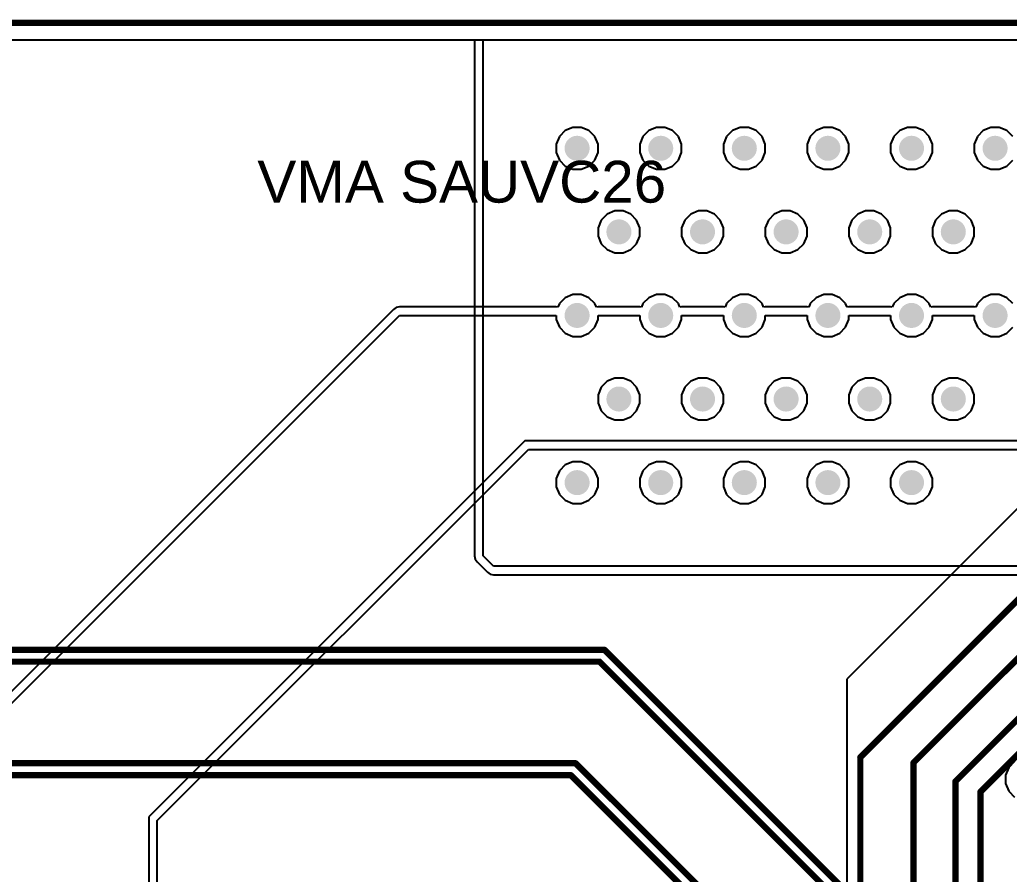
# Model space of a CAD drawing. Header units: inches. Extents: x 0 to 110, y 0 to 95.
# Drawn here: x 39.42 to 63.09, y 74.63 to 95.08 of the extents above; entities that cross this region are included whole.
import ezdxf

# ---------------------------------------------------------------- set-up
doc = ezdxf.new("R2010")
doc.units = ezdxf.units.IN
for name, color, linetype in [('Board Shape', 56, 'Continuous'), ('Bottom Layer', 5, 'Continuous'), ('Int1', 16, 'Continuous'), ('Int2', 76, 'Continuous'), ('Top Layer', 1, 'Continuous'), ('Top Overlay', 2, 'Continuous'), ('Via Holes', 16, 'Continuous')]:
    doc.layers.add(name, color=color, linetype=linetype)
doc.styles.add('Arial', font='', dxfattribs={"height": 0.2})
doc.styles.get('Arial').set_extended_font_data('Arial')

# ---------------------------------------------------------------- blocks, each defined once
blk = doc.blocks.new('DF40C_40DS_713')
at = {"layer": 'Top Overlay', "style": 'Arial'}
blk.add_text('VMA SAUVC26', height=1, rotation=270, dxfattribs=at).set_placement((13.7, 27.3))

msp = doc.modelspace()

# ---------------------------------------------------------------- hatches: boundary and pattern name
at = {"layer": 'Bottom Layer'}
h = msp.add_hatch(color=5, dxfattribs=at)
edge = h.paths.add_edge_path()
edge.add_arc((52.75, 92), 0.3, 0, 360)
h = msp.add_hatch(color=5, dxfattribs=at)
edge = h.paths.add_edge_path()
edge.add_arc((54.75, 92), 0.3, 0, 360)
h = msp.add_hatch(color=5, dxfattribs=at)
edge = h.paths.add_edge_path()
edge.add_arc((56.75, 92), 0.3, 0, 360)
h = msp.add_hatch(color=5, dxfattribs=at)
edge = h.paths.add_edge_path()
edge.add_arc((58.75, 92), 0.3, 0, 360)
h = msp.add_hatch(color=5, dxfattribs=at)
edge = h.paths.add_edge_path()
edge.add_arc((60.75, 92), 0.3, 0, 360)
h = msp.add_hatch(color=5, dxfattribs=at)
edge = h.paths.add_edge_path()
edge.add_arc((62.75, 92), 0.3, 0, 360)
h = msp.add_hatch(color=5, dxfattribs=at)
edge = h.paths.add_edge_path()
edge.add_arc((53.75, 90), 0.3, 0, 360)
h = msp.add_hatch(color=5, dxfattribs=at)
edge = h.paths.add_edge_path()
edge.add_arc((55.75, 90), 0.3, 0, 360)
h = msp.add_hatch(color=5, dxfattribs=at)
edge = h.paths.add_edge_path()
edge.add_arc((57.75, 90), 0.3, 0, 360)
h = msp.add_hatch(color=5, dxfattribs=at)
edge = h.paths.add_edge_path()
edge.add_arc((59.75, 90), 0.3, 0, 360)
h = msp.add_hatch(color=5, dxfattribs=at)
edge = h.paths.add_edge_path()
edge.add_arc((61.75, 90), 0.3, 0, 360)
h = msp.add_hatch(color=5, dxfattribs=at)
edge = h.paths.add_edge_path()
edge.add_arc((52.75, 88), 0.3, 0, 360)
h = msp.add_hatch(color=5, dxfattribs=at)
edge = h.paths.add_edge_path()
edge.add_arc((54.75, 88), 0.3, 0, 360)
h = msp.add_hatch(color=5, dxfattribs=at)
edge = h.paths.add_edge_path()
edge.add_arc((56.75, 88), 0.3, 0, 360)
h = msp.add_hatch(color=5, dxfattribs=at)
edge = h.paths.add_edge_path()
edge.add_arc((58.75, 88), 0.3, 0, 360)
h = msp.add_hatch(color=5, dxfattribs=at)
edge = h.paths.add_edge_path()
edge.add_arc((60.75, 88), 0.3, 0, 360)
h = msp.add_hatch(color=5, dxfattribs=at)
edge = h.paths.add_edge_path()
edge.add_arc((62.75, 88), 0.3, 0, 360)
h = msp.add_hatch(color=5, dxfattribs=at)
edge = h.paths.add_edge_path()
edge.add_arc((53.75, 86), 0.3, 0, 360)
h = msp.add_hatch(color=5, dxfattribs=at)
edge = h.paths.add_edge_path()
edge.add_arc((55.75, 86), 0.3, 0, 360)
h = msp.add_hatch(color=5, dxfattribs=at)
edge = h.paths.add_edge_path()
edge.add_arc((57.75, 86), 0.3, 0, 360)
h = msp.add_hatch(color=5, dxfattribs=at)
edge = h.paths.add_edge_path()
edge.add_arc((59.75, 86), 0.3, 0, 360)
h = msp.add_hatch(color=5, dxfattribs=at)
edge = h.paths.add_edge_path()
edge.add_arc((61.75, 86), 0.3, 0, 360)
h = msp.add_hatch(color=5, dxfattribs=at)
edge = h.paths.add_edge_path()
edge.add_arc((52.75, 84), 0.3, 0, 360)
h = msp.add_hatch(color=5, dxfattribs=at)
edge = h.paths.add_edge_path()
edge.add_arc((54.75, 84), 0.3, 0, 360)
h = msp.add_hatch(color=5, dxfattribs=at)
edge = h.paths.add_edge_path()
edge.add_arc((56.75, 84), 0.3, 0, 360)
h = msp.add_hatch(color=5, dxfattribs=at)
edge = h.paths.add_edge_path()
edge.add_arc((58.75, 84), 0.3, 0, 360)
h = msp.add_hatch(color=5, dxfattribs=at)
edge = h.paths.add_edge_path()
edge.add_arc((60.75, 84), 0.3, 0, 360)
at = {"layer": 'Int1'}
h = msp.add_hatch(color=16, dxfattribs=at)
edge = h.paths.add_edge_path()
edge.add_arc((52.75, 92), 0.3, 0, 360)
h = msp.add_hatch(color=16, dxfattribs=at)
edge = h.paths.add_edge_path()
edge.add_arc((54.75, 92), 0.3, 0, 360)
h = msp.add_hatch(color=16, dxfattribs=at)
edge = h.paths.add_edge_path()
edge.add_arc((56.75, 92), 0.3, 0, 360)
h = msp.add_hatch(color=16, dxfattribs=at)
edge = h.paths.add_edge_path()
edge.add_arc((58.75, 92), 0.3, 0, 360)
h = msp.add_hatch(color=16, dxfattribs=at)
edge = h.paths.add_edge_path()
edge.add_arc((60.75, 92), 0.3, 0, 360)
h = msp.add_hatch(color=16, dxfattribs=at)
edge = h.paths.add_edge_path()
edge.add_arc((62.75, 92), 0.3, 0, 360)
h = msp.add_hatch(color=16, dxfattribs=at)
edge = h.paths.add_edge_path()
edge.add_arc((53.75, 90), 0.3, 0, 360)
h = msp.add_hatch(color=16, dxfattribs=at)
edge = h.paths.add_edge_path()
edge.add_arc((55.75, 90), 0.3, 0, 360)
h = msp.add_hatch(color=16, dxfattribs=at)
edge = h.paths.add_edge_path()
edge.add_arc((57.75, 90), 0.3, 0, 360)
h = msp.add_hatch(color=16, dxfattribs=at)
edge = h.paths.add_edge_path()
edge.add_arc((59.75, 90), 0.3, 0, 360)
h = msp.add_hatch(color=16, dxfattribs=at)
edge = h.paths.add_edge_path()
edge.add_arc((61.75, 90), 0.3, 0, 360)
h = msp.add_hatch(color=16, dxfattribs=at)
edge = h.paths.add_edge_path()
edge.add_arc((52.75, 88), 0.3, 0, 360)
h = msp.add_hatch(color=16, dxfattribs=at)
edge = h.paths.add_edge_path()
edge.add_arc((54.75, 88), 0.3, 0, 360)
h = msp.add_hatch(color=16, dxfattribs=at)
edge = h.paths.add_edge_path()
edge.add_arc((56.75, 88), 0.3, 0, 360)
h = msp.add_hatch(color=16, dxfattribs=at)
edge = h.paths.add_edge_path()
edge.add_arc((58.75, 88), 0.3, 0, 360)
h = msp.add_hatch(color=16, dxfattribs=at)
edge = h.paths.add_edge_path()
edge.add_arc((60.75, 88), 0.3, 0, 360)
h = msp.add_hatch(color=16, dxfattribs=at)
edge = h.paths.add_edge_path()
edge.add_arc((62.75, 88), 0.3, 0, 360)
h = msp.add_hatch(color=16, dxfattribs=at)
edge = h.paths.add_edge_path()
edge.add_arc((53.75, 86), 0.3, 0, 360)
h = msp.add_hatch(color=16, dxfattribs=at)
edge = h.paths.add_edge_path()
edge.add_arc((55.75, 86), 0.3, 0, 360)
h = msp.add_hatch(color=16, dxfattribs=at)
edge = h.paths.add_edge_path()
edge.add_arc((57.75, 86), 0.3, 0, 360)
h = msp.add_hatch(color=16, dxfattribs=at)
edge = h.paths.add_edge_path()
edge.add_arc((59.75, 86), 0.3, 0, 360)
h = msp.add_hatch(color=16, dxfattribs=at)
edge = h.paths.add_edge_path()
edge.add_arc((61.75, 86), 0.3, 0, 360)
h = msp.add_hatch(color=16, dxfattribs=at)
edge = h.paths.add_edge_path()
edge.add_arc((52.75, 84), 0.3, 0, 360)
h = msp.add_hatch(color=16, dxfattribs=at)
edge = h.paths.add_edge_path()
edge.add_arc((54.75, 84), 0.3, 0, 360)
h = msp.add_hatch(color=16, dxfattribs=at)
edge = h.paths.add_edge_path()
edge.add_arc((56.75, 84), 0.3, 0, 360)
h = msp.add_hatch(color=16, dxfattribs=at)
edge = h.paths.add_edge_path()
edge.add_arc((58.75, 84), 0.3, 0, 360)
h = msp.add_hatch(color=16, dxfattribs=at)
edge = h.paths.add_edge_path()
edge.add_arc((60.75, 84), 0.3, 0, 360)
at = {"layer": 'Int2'}
h = msp.add_hatch(color=76, dxfattribs=at)
edge = h.paths.add_edge_path()
edge.add_arc((52.75, 92), 0.3, 0, 360)
h = msp.add_hatch(color=76, dxfattribs=at)
edge = h.paths.add_edge_path()
edge.add_arc((54.75, 92), 0.3, 0, 360)
h = msp.add_hatch(color=76, dxfattribs=at)
edge = h.paths.add_edge_path()
edge.add_arc((56.75, 92), 0.3, 0, 360)
h = msp.add_hatch(color=76, dxfattribs=at)
edge = h.paths.add_edge_path()
edge.add_arc((58.75, 92), 0.3, 0, 360)
h = msp.add_hatch(color=76, dxfattribs=at)
edge = h.paths.add_edge_path()
edge.add_arc((60.75, 92), 0.3, 0, 360)
h = msp.add_hatch(color=76, dxfattribs=at)
edge = h.paths.add_edge_path()
edge.add_arc((62.75, 92), 0.3, 0, 360)
h = msp.add_hatch(color=76, dxfattribs=at)
edge = h.paths.add_edge_path()
edge.add_arc((53.75, 90), 0.3, 0, 360)
h = msp.add_hatch(color=76, dxfattribs=at)
edge = h.paths.add_edge_path()
edge.add_arc((55.75, 90), 0.3, 0, 360)
h = msp.add_hatch(color=76, dxfattribs=at)
edge = h.paths.add_edge_path()
edge.add_arc((57.75, 90), 0.3, 0, 360)
h = msp.add_hatch(color=76, dxfattribs=at)
edge = h.paths.add_edge_path()
edge.add_arc((59.75, 90), 0.3, 0, 360)
h = msp.add_hatch(color=76, dxfattribs=at)
edge = h.paths.add_edge_path()
edge.add_arc((61.75, 90), 0.3, 0, 360)
h = msp.add_hatch(color=76, dxfattribs=at)
edge = h.paths.add_edge_path()
edge.add_arc((52.75, 88), 0.3, 0, 360)
h = msp.add_hatch(color=76, dxfattribs=at)
edge = h.paths.add_edge_path()
edge.add_arc((54.75, 88), 0.3, 0, 360)
h = msp.add_hatch(color=76, dxfattribs=at)
edge = h.paths.add_edge_path()
edge.add_arc((56.75, 88), 0.3, 0, 360)
h = msp.add_hatch(color=76, dxfattribs=at)
edge = h.paths.add_edge_path()
edge.add_arc((58.75, 88), 0.3, 0, 360)
h = msp.add_hatch(color=76, dxfattribs=at)
edge = h.paths.add_edge_path()
edge.add_arc((60.75, 88), 0.3, 0, 360)
h = msp.add_hatch(color=76, dxfattribs=at)
edge = h.paths.add_edge_path()
edge.add_arc((62.75, 88), 0.3, 0, 360)
h = msp.add_hatch(color=76, dxfattribs=at)
edge = h.paths.add_edge_path()
edge.add_arc((53.75, 86), 0.3, 0, 360)
h = msp.add_hatch(color=76, dxfattribs=at)
edge = h.paths.add_edge_path()
edge.add_arc((55.75, 86), 0.3, 0, 360)
h = msp.add_hatch(color=76, dxfattribs=at)
edge = h.paths.add_edge_path()
edge.add_arc((57.75, 86), 0.3, 0, 360)
h = msp.add_hatch(color=76, dxfattribs=at)
edge = h.paths.add_edge_path()
edge.add_arc((59.75, 86), 0.3, 0, 360)
h = msp.add_hatch(color=76, dxfattribs=at)
edge = h.paths.add_edge_path()
edge.add_arc((61.75, 86), 0.3, 0, 360)
h = msp.add_hatch(color=76, dxfattribs=at)
edge = h.paths.add_edge_path()
edge.add_arc((52.75, 84), 0.3, 0, 360)
h = msp.add_hatch(color=76, dxfattribs=at)
edge = h.paths.add_edge_path()
edge.add_arc((54.75, 84), 0.3, 0, 360)
h = msp.add_hatch(color=76, dxfattribs=at)
edge = h.paths.add_edge_path()
edge.add_arc((56.75, 84), 0.3, 0, 360)
h = msp.add_hatch(color=76, dxfattribs=at)
edge = h.paths.add_edge_path()
edge.add_arc((58.75, 84), 0.3, 0, 360)
h = msp.add_hatch(color=76, dxfattribs=at)
edge = h.paths.add_edge_path()
edge.add_arc((60.75, 84), 0.3, 0, 360)
at = {"layer": 'Top Layer'}
h = msp.add_hatch(color=1, dxfattribs=at)
edge = h.paths.add_edge_path()
edge.add_arc((52.75, 92), 0.3, 0, 360)
h = msp.add_hatch(color=1, dxfattribs=at)
edge = h.paths.add_edge_path()
edge.add_arc((54.75, 92), 0.3, 0, 360)
h = msp.add_hatch(color=1, dxfattribs=at)
edge = h.paths.add_edge_path()
edge.add_arc((56.75, 92), 0.3, 0, 360)
h = msp.add_hatch(color=1, dxfattribs=at)
edge = h.paths.add_edge_path()
edge.add_arc((58.75, 92), 0.3, 0, 360)
h = msp.add_hatch(color=1, dxfattribs=at)
edge = h.paths.add_edge_path()
edge.add_arc((60.75, 92), 0.3, 0, 360)
h = msp.add_hatch(color=1, dxfattribs=at)
edge = h.paths.add_edge_path()
edge.add_arc((62.75, 92), 0.3, 0, 360)
h = msp.add_hatch(color=1, dxfattribs=at)
edge = h.paths.add_edge_path()
edge.add_arc((53.75, 90), 0.3, 0, 360)
h = msp.add_hatch(color=1, dxfattribs=at)
edge = h.paths.add_edge_path()
edge.add_arc((55.75, 90), 0.3, 0, 360)
h = msp.add_hatch(color=1, dxfattribs=at)
edge = h.paths.add_edge_path()
edge.add_arc((57.75, 90), 0.3, 0, 360)
h = msp.add_hatch(color=1, dxfattribs=at)
edge = h.paths.add_edge_path()
edge.add_arc((59.75, 90), 0.3, 0, 360)
h = msp.add_hatch(color=1, dxfattribs=at)
edge = h.paths.add_edge_path()
edge.add_arc((61.75, 90), 0.3, 0, 360)
h = msp.add_hatch(color=1, dxfattribs=at)
edge = h.paths.add_edge_path()
edge.add_arc((52.75, 88), 0.3, 0, 360)
h = msp.add_hatch(color=1, dxfattribs=at)
edge = h.paths.add_edge_path()
edge.add_arc((54.75, 88), 0.3, 0, 360)
h = msp.add_hatch(color=1, dxfattribs=at)
edge = h.paths.add_edge_path()
edge.add_arc((56.75, 88), 0.3, 0, 360)
h = msp.add_hatch(color=1, dxfattribs=at)
edge = h.paths.add_edge_path()
edge.add_arc((58.75, 88), 0.3, 0, 360)
h = msp.add_hatch(color=1, dxfattribs=at)
edge = h.paths.add_edge_path()
edge.add_arc((60.75, 88), 0.3, 0, 360)
h = msp.add_hatch(color=1, dxfattribs=at)
edge = h.paths.add_edge_path()
edge.add_arc((62.75, 88), 0.3, 0, 360)
h = msp.add_hatch(color=1, dxfattribs=at)
edge = h.paths.add_edge_path()
edge.add_arc((53.75, 86), 0.3, 0, 360)
h = msp.add_hatch(color=1, dxfattribs=at)
edge = h.paths.add_edge_path()
edge.add_arc((55.75, 86), 0.3, 0, 360)
h = msp.add_hatch(color=1, dxfattribs=at)
edge = h.paths.add_edge_path()
edge.add_arc((57.75, 86), 0.3, 0, 360)
h = msp.add_hatch(color=1, dxfattribs=at)
edge = h.paths.add_edge_path()
edge.add_arc((59.75, 86), 0.3, 0, 360)
h = msp.add_hatch(color=1, dxfattribs=at)
edge = h.paths.add_edge_path()
edge.add_arc((61.75, 86), 0.3, 0, 360)
h = msp.add_hatch(color=1, dxfattribs=at)
edge = h.paths.add_edge_path()
edge.add_arc((52.75, 84), 0.3, 0, 360)
h = msp.add_hatch(color=1, dxfattribs=at)
edge = h.paths.add_edge_path()
edge.add_arc((54.75, 84), 0.3, 0, 360)
h = msp.add_hatch(color=1, dxfattribs=at)
edge = h.paths.add_edge_path()
edge.add_arc((56.75, 84), 0.3, 0, 360)
h = msp.add_hatch(color=1, dxfattribs=at)
edge = h.paths.add_edge_path()
edge.add_arc((58.75, 84), 0.3, 0, 360)
h = msp.add_hatch(color=1, dxfattribs=at)
edge = h.paths.add_edge_path()
edge.add_arc((60.75, 84), 0.3, 0, 360)
at = {"layer": 'Via Holes'}
h = msp.add_hatch(color=7, dxfattribs=at)
edge = h.paths.add_edge_path()
edge.add_arc((52.75, 92), 0.15, 0, 360)
h = msp.add_hatch(color=7, dxfattribs=at)
edge = h.paths.add_edge_path()
edge.add_arc((54.75, 92), 0.15, 0, 360)
h = msp.add_hatch(color=7, dxfattribs=at)
edge = h.paths.add_edge_path()
edge.add_arc((56.75, 92), 0.15, 0, 360)
h = msp.add_hatch(color=7, dxfattribs=at)
edge = h.paths.add_edge_path()
edge.add_arc((58.75, 92), 0.15, 0, 360)
h = msp.add_hatch(color=7, dxfattribs=at)
edge = h.paths.add_edge_path()
edge.add_arc((60.75, 92), 0.15, 0, 360)
h = msp.add_hatch(color=7, dxfattribs=at)
edge = h.paths.add_edge_path()
edge.add_arc((62.75, 92), 0.15, 0, 360)
h = msp.add_hatch(color=7, dxfattribs=at)
edge = h.paths.add_edge_path()
edge.add_arc((53.75, 90), 0.15, 0, 360)
h = msp.add_hatch(color=7, dxfattribs=at)
edge = h.paths.add_edge_path()
edge.add_arc((55.75, 90), 0.15, 0, 360)
h = msp.add_hatch(color=7, dxfattribs=at)
edge = h.paths.add_edge_path()
edge.add_arc((57.75, 90), 0.15, 0, 360)
h = msp.add_hatch(color=7, dxfattribs=at)
edge = h.paths.add_edge_path()
edge.add_arc((59.75, 90), 0.15, 0, 360)
h = msp.add_hatch(color=7, dxfattribs=at)
edge = h.paths.add_edge_path()
edge.add_arc((61.75, 90), 0.15, 0, 360)
h = msp.add_hatch(color=7, dxfattribs=at)
edge = h.paths.add_edge_path()
edge.add_arc((52.75, 88), 0.15, 0, 360)
h = msp.add_hatch(color=7, dxfattribs=at)
edge = h.paths.add_edge_path()
edge.add_arc((54.75, 88), 0.15, 0, 360)
h = msp.add_hatch(color=7, dxfattribs=at)
edge = h.paths.add_edge_path()
edge.add_arc((56.75, 88), 0.15, 0, 360)
h = msp.add_hatch(color=7, dxfattribs=at)
edge = h.paths.add_edge_path()
edge.add_arc((58.75, 88), 0.15, 0, 360)
h = msp.add_hatch(color=7, dxfattribs=at)
edge = h.paths.add_edge_path()
edge.add_arc((60.75, 88), 0.15, 0, 360)
h = msp.add_hatch(color=7, dxfattribs=at)
edge = h.paths.add_edge_path()
edge.add_arc((62.75, 88), 0.15, 0, 360)
h = msp.add_hatch(color=7, dxfattribs=at)
edge = h.paths.add_edge_path()
edge.add_arc((53.75, 86), 0.15, 0, 360)
h = msp.add_hatch(color=7, dxfattribs=at)
edge = h.paths.add_edge_path()
edge.add_arc((55.75, 86), 0.15, 0, 360)
h = msp.add_hatch(color=7, dxfattribs=at)
edge = h.paths.add_edge_path()
edge.add_arc((57.75, 86), 0.15, 0, 360)
h = msp.add_hatch(color=7, dxfattribs=at)
edge = h.paths.add_edge_path()
edge.add_arc((59.75, 86), 0.15, 0, 360)
h = msp.add_hatch(color=7, dxfattribs=at)
edge = h.paths.add_edge_path()
edge.add_arc((61.75, 86), 0.15, 0, 360)
h = msp.add_hatch(color=7, dxfattribs=at)
edge = h.paths.add_edge_path()
edge.add_arc((52.75, 84), 0.15, 0, 360)
h = msp.add_hatch(color=7, dxfattribs=at)
edge = h.paths.add_edge_path()
edge.add_arc((54.75, 84), 0.15, 0, 360)
h = msp.add_hatch(color=7, dxfattribs=at)
edge = h.paths.add_edge_path()
edge.add_arc((56.75, 84), 0.15, 0, 360)
h = msp.add_hatch(color=7, dxfattribs=at)
edge = h.paths.add_edge_path()
edge.add_arc((58.75, 84), 0.15, 0, 360)
h = msp.add_hatch(color=7, dxfattribs=at)
edge = h.paths.add_edge_path()
edge.add_arc((60.75, 84), 0.15, 0, 360)

# ---------------------------------------------------------------- linework, layer by layer
at = {"layer": 'Board Shape'}
msp.add_lwpolyline([(2, 95, 0.15, 0.15, 0), (89.072, 95, 0.15, 0.15, 0)], format="xyseb", dxfattribs=at)
at = {"layer": 'Bottom Layer'}
for points in [[(26.6, 80, 0.15, 0.15, 0), (53.402, 80, 0.15, 0.15, 0)], [(53.402, 80, 0.15, 0.15, 0), (66.218, 67.184, 0.15, 0.15, 0)], [(26.482, 79.716, 0.15, 0.15, 0), (53.284, 79.716, 0.15, 0.15, 0)], [(53.284, 79.716, 0.15, 0.15, 0), (66.1, 66.9, 0.15, 0.15, 0)], [(24.616, 77.284, 0.15, 0.15, 0), (52.716, 77.284, 0.15, 0.15, 0)], [(52.716, 77.284, 0.15, 0.15, 0), (71.316, 58.684, 0.15, 0.15, 0)], [(24.498, 77, 0.15, 0.15, 0), (52.598, 77, 0.15, 0.15, 0)], [(52.598, 77, 0.15, 0.15, 0), (71.198, 58.4, 0.15, 0.15, 0)]]:
    msp.add_lwpolyline(points, format="xyseb", dxfattribs=at)
for points in [[(53.364, 80, 0.075, 0.075, 1), (53.439, 80, 0.075, 0.075, 1)], [(53.364, 80, 0.075, 0.075, 1), (53.439, 80, 0.075, 0.075, 1)], [(53.247, 79.716, 0.075, 0.075, 1), (53.322, 79.716, 0.075, 0.075, 1)], [(53.247, 79.716, 0.075, 0.075, 1), (53.322, 79.716, 0.075, 0.075, 1)], [(52.678, 77.284, 0.075, 0.075, 1), (52.753, 77.284, 0.075, 0.075, 1)], [(52.678, 77.284, 0.075, 0.075, 1), (52.753, 77.284, 0.075, 0.075, 1)], [(52.561, 77, 0.075, 0.075, 1), (52.636, 77, 0.075, 0.075, 1)], [(52.561, 77, 0.075, 0.075, 1), (52.636, 77, 0.075, 0.075, 1)]]:
    msp.add_lwpolyline(points, format="xyseb", close=True, dxfattribs=at)
at = {"layer": 'Int1'}
for p, q in [((2, 94.592), (89.072, 94.592)), ((52.467, 92.424), (52.326, 92.283)), ((52.651, 92.5), (52.467, 92.424)), ((52.85, 92.5), (52.651, 92.5)), ((53.033, 92.424), (52.85, 92.5)), ((53.174, 92.283), (53.033, 92.424)), ((54.467, 92.424), (54.326, 92.283)), ((54.651, 92.5), (54.467, 92.424)), ((54.85, 92.5), (54.651, 92.5)), ((55.033, 92.424), (54.85, 92.5)), ((55.174, 92.283), (55.033, 92.424)), ((56.467, 92.424), (56.326, 92.283)), ((56.651, 92.5), (56.467, 92.424)), ((56.85, 92.5), (56.651, 92.5)), ((57.033, 92.424), (56.85, 92.5)), ((57.174, 92.283), (57.033, 92.424)), ((58.467, 92.424), (58.326, 92.283)), ((58.651, 92.5), (58.467, 92.424)), ((58.85, 92.5), (58.651, 92.5)), ((59.033, 92.424), (58.85, 92.5)), ((59.174, 92.283), (59.033, 92.424)), ((60.467, 92.424), (60.326, 92.283)), ((60.651, 92.5), (60.467, 92.424)), ((60.85, 92.5), (60.651, 92.5)), ((61.033, 92.424), (60.85, 92.5)), ((61.174, 92.283), (61.033, 92.424)), ((62.467, 92.424), (62.326, 92.283)), ((62.651, 92.5), (62.467, 92.424)), ((62.85, 92.5), (62.651, 92.5)), ((63.033, 92.424), (62.85, 92.5)), ((63.174, 92.283), (63.033, 92.424)), ((52.326, 92.283), (52.25, 92.1)), ((52.25, 92.1), (52.25, 91.901)), ((53.25, 92.1), (53.174, 92.283)), ((53.25, 91.901), (53.25, 92.1)), ((54.326, 92.283), (54.25, 92.1)), ((54.25, 92.1), (54.25, 91.901)), ((55.25, 92.1), (55.174, 92.283)), ((55.25, 91.901), (55.25, 92.1)), ((56.326, 92.283), (56.25, 92.1)), ((56.25, 92.1), (56.25, 91.901)), ((57.25, 92.1), (57.174, 92.283)), ((57.25, 91.901), (57.25, 92.1)), ((58.326, 92.283), (58.25, 92.1)), ((58.25, 92.1), (58.25, 91.901)), ((59.25, 92.1), (59.174, 92.283)), ((59.25, 91.901), (59.25, 92.1)), ((60.326, 92.283), (60.25, 92.1)), ((60.25, 92.1), (60.25, 91.901)), ((61.25, 92.1), (61.174, 92.283)), ((61.25, 91.901), (61.25, 92.1)), ((62.326, 92.283), (62.25, 92.1)), ((62.25, 92.1), (62.25, 91.901)), ((52.25, 91.901), (52.326, 91.717)), ((53.174, 91.717), (53.25, 91.901)), ((54.25, 91.901), (54.326, 91.717)), ((55.174, 91.717), (55.25, 91.901)), ((56.25, 91.901), (56.326, 91.717)), ((57.174, 91.717), (57.25, 91.901)), ((58.25, 91.901), (58.326, 91.717)), ((59.174, 91.717), (59.25, 91.901)), ((60.25, 91.901), (60.326, 91.717)), ((61.174, 91.717), (61.25, 91.901)), ((62.25, 91.901), (62.326, 91.717)), ((52.326, 91.717), (52.467, 91.576)), ((53.033, 91.576), (53.174, 91.717)), ((54.326, 91.717), (54.467, 91.576)), ((55.033, 91.576), (55.174, 91.717)), ((56.326, 91.717), (56.467, 91.576)), ((57.033, 91.576), (57.174, 91.717)), ((58.326, 91.717), (58.467, 91.576)), ((59.033, 91.576), (59.174, 91.717)), ((60.326, 91.717), (60.467, 91.576)), ((61.033, 91.576), (61.174, 91.717)), ((62.326, 91.717), (62.467, 91.576)), ((63.033, 91.576), (63.174, 91.717)), ((52.467, 91.576), (52.651, 91.5)), ((52.651, 91.5), (52.85, 91.5)), ((52.85, 91.5), (53.033, 91.576)), ((54.467, 91.576), (54.651, 91.5)), ((54.651, 91.5), (54.85, 91.5)), ((54.85, 91.5), (55.033, 91.576)), ((56.467, 91.576), (56.651, 91.5)), ((56.651, 91.5), (56.85, 91.5)), ((56.85, 91.5), (57.033, 91.576)), ((58.467, 91.576), (58.651, 91.5)), ((58.651, 91.5), (58.85, 91.5)), ((58.85, 91.5), (59.033, 91.576)), ((60.467, 91.576), (60.651, 91.5)), ((60.651, 91.5), (60.85, 91.5)), ((60.85, 91.5), (61.033, 91.576)), ((62.467, 91.576), (62.651, 91.5)), ((62.651, 91.5), (62.85, 91.5)), ((62.85, 91.5), (63.033, 91.576)), ((53.467, 90.424), (53.326, 90.283)), ((53.651, 90.5), (53.467, 90.424)), ((53.85, 90.5), (53.651, 90.5)), ((54.033, 90.424), (53.85, 90.5)), ((54.174, 90.283), (54.033, 90.424)), ((55.467, 90.424), (55.326, 90.283)), ((55.651, 90.5), (55.467, 90.424)), ((55.85, 90.5), (55.651, 90.5)), ((56.033, 90.424), (55.85, 90.5)), ((56.174, 90.283), (56.033, 90.424)), ((57.467, 90.424), (57.326, 90.283)), ((57.651, 90.5), (57.467, 90.424)), ((57.85, 90.5), (57.651, 90.5)), ((58.033, 90.424), (57.85, 90.5)), ((58.174, 90.283), (58.033, 90.424)), ((59.467, 90.424), (59.326, 90.283)), ((59.651, 90.5), (59.467, 90.424)), ((59.85, 90.5), (59.651, 90.5)), ((60.033, 90.424), (59.85, 90.5)), ((60.174, 90.283), (60.033, 90.424)), ((61.467, 90.424), (61.326, 90.283)), ((61.651, 90.5), (61.467, 90.424)), ((61.85, 90.5), (61.651, 90.5)), ((62.033, 90.424), (61.85, 90.5)), ((62.174, 90.283), (62.033, 90.424)), ((53.326, 90.283), (53.25, 90.1)), ((54.25, 90.1), (54.174, 90.283)), ((55.326, 90.283), (55.25, 90.1)), ((56.25, 90.1), (56.174, 90.283)), ((57.326, 90.283), (57.25, 90.1)), ((58.25, 90.1), (58.174, 90.283)), ((59.326, 90.283), (59.25, 90.1)), ((60.25, 90.1), (60.174, 90.283)), ((61.326, 90.283), (61.25, 90.1)), ((62.25, 90.1), (62.174, 90.283)), ((53.25, 90.1), (53.25, 89.901)), ((54.25, 89.901), (54.25, 90.1)), ((55.25, 90.1), (55.25, 89.901)), ((56.25, 89.901), (56.25, 90.1)), ((57.25, 90.1), (57.25, 89.901)), ((58.25, 89.901), (58.25, 90.1)), ((59.25, 90.1), (59.25, 89.901)), ((60.25, 89.901), (60.25, 90.1)), ((61.25, 90.1), (61.25, 89.901)), ((62.25, 89.901), (62.25, 90.1)), ((53.25, 89.901), (53.326, 89.717)), ((53.326, 89.717), (53.467, 89.576)), ((54.033, 89.576), (54.174, 89.717)), ((54.174, 89.717), (54.25, 89.901)), ((55.25, 89.901), (55.326, 89.717)), ((55.326, 89.717), (55.467, 89.576)), ((56.033, 89.576), (56.174, 89.717)), ((56.174, 89.717), (56.25, 89.901)), ((57.25, 89.901), (57.326, 89.717)), ((57.326, 89.717), (57.467, 89.576)), ((58.033, 89.576), (58.174, 89.717)), ((58.174, 89.717), (58.25, 89.901)), ((59.25, 89.901), (59.326, 89.717)), ((59.326, 89.717), (59.467, 89.576)), ((60.033, 89.576), (60.174, 89.717)), ((60.174, 89.717), (60.25, 89.901)), ((61.25, 89.901), (61.326, 89.717)), ((61.326, 89.717), (61.467, 89.576)), ((62.033, 89.576), (62.174, 89.717)), ((62.174, 89.717), (62.25, 89.901)), ((53.467, 89.576), (53.651, 89.5)), ((53.651, 89.5), (53.85, 89.5)), ((53.85, 89.5), (54.033, 89.576)), ((55.467, 89.576), (55.651, 89.5)), ((55.651, 89.5), (55.85, 89.5)), ((55.85, 89.5), (56.033, 89.576)), ((57.467, 89.576), (57.651, 89.5)), ((57.651, 89.5), (57.85, 89.5)), ((57.85, 89.5), (58.033, 89.576)), ((59.467, 89.576), (59.651, 89.5)), ((59.651, 89.5), (59.85, 89.5)), ((59.85, 89.5), (60.033, 89.576)), ((61.467, 89.576), (61.651, 89.5)), ((61.651, 89.5), (61.85, 89.5)), ((61.85, 89.5), (62.033, 89.576)), ((52.467, 88.424), (52.326, 88.283)), ((52.651, 88.5), (52.467, 88.424)), ((52.85, 88.5), (52.651, 88.5)), ((53.033, 88.424), (52.85, 88.5)), ((53.174, 88.283), (53.033, 88.424)), ((54.467, 88.424), (54.326, 88.283)), ((54.651, 88.5), (54.467, 88.424)), ((54.85, 88.5), (54.651, 88.5)), ((55.033, 88.424), (54.85, 88.5)), ((55.174, 88.283), (55.033, 88.424)), ((56.467, 88.424), (56.326, 88.283)), ((56.651, 88.5), (56.467, 88.424)), ((56.85, 88.5), (56.651, 88.5)), ((57.033, 88.424), (56.85, 88.5)), ((57.174, 88.283), (57.033, 88.424)), ((58.467, 88.424), (58.326, 88.283)), ((58.651, 88.5), (58.467, 88.424)), ((58.85, 88.5), (58.651, 88.5)), ((59.033, 88.424), (58.85, 88.5)), ((59.174, 88.283), (59.033, 88.424)), ((60.467, 88.424), (60.326, 88.283)), ((60.651, 88.5), (60.467, 88.424)), ((60.85, 88.5), (60.651, 88.5)), ((61.033, 88.424), (60.85, 88.5)), ((61.174, 88.283), (61.033, 88.424)), ((62.467, 88.424), (62.326, 88.283)), ((62.651, 88.5), (62.467, 88.424)), ((62.85, 88.5), (62.651, 88.5)), ((63.033, 88.424), (62.85, 88.5)), ((63.174, 88.283), (63.033, 88.424)), ((48.356, 88.144), (37.856, 77.644)), ((48.422, 88.188), (48.356, 88.144)), ((48.5, 88.204), (48.422, 88.188)), ((52.25, 88.204), (48.5, 88.204)), ((52.29, 88.196), (52.25, 88.204)), ((52.326, 88.283), (52.29, 88.196)), ((53.21, 88.196), (53.174, 88.283)), ((53.25, 88.204), (53.21, 88.196)), ((54.25, 88.204), (53.25, 88.204)), ((54.29, 88.196), (54.25, 88.204)), ((54.326, 88.283), (54.29, 88.196)), ((55.21, 88.196), (55.174, 88.283)), ((55.25, 88.204), (55.21, 88.196)), ((56.25, 88.204), (55.25, 88.204)), ((56.29, 88.196), (56.25, 88.204)), ((56.326, 88.283), (56.29, 88.196)), ((57.21, 88.196), (57.174, 88.283)), ((57.25, 88.204), (57.21, 88.196)), ((58.25, 88.204), (57.25, 88.204)), ((58.29, 88.196), (58.25, 88.204)), ((58.326, 88.283), (58.29, 88.196)), ((59.21, 88.196), (59.174, 88.283)), ((59.25, 88.204), (59.21, 88.196)), ((60.25, 88.204), (59.25, 88.204)), ((60.29, 88.196), (60.25, 88.204)), ((60.326, 88.283), (60.29, 88.196)), ((61.21, 88.196), (61.174, 88.283)), ((61.25, 88.204), (61.21, 88.196)), ((62.25, 88.204), (61.25, 88.204)), ((62.29, 88.196), (62.25, 88.204)), ((62.326, 88.283), (62.29, 88.196)), ((38, 77.5), (48.5, 88)), ((48.5, 88), (52.25, 88)), ((52.25, 88), (52.25, 87.901)), ((52.25, 87.901), (52.326, 87.717)), ((53.174, 87.717), (53.25, 87.901)), ((53.25, 87.901), (53.25, 88)), ((53.25, 88), (54.25, 88)), ((54.25, 88), (54.25, 87.901)), ((54.25, 87.901), (54.326, 87.717)), ((55.174, 87.717), (55.25, 87.901)), ((55.25, 87.901), (55.25, 88)), ((55.25, 88), (56.25, 88)), ((56.25, 88), (56.25, 87.901)), ((56.25, 87.901), (56.326, 87.717)), ((57.174, 87.717), (57.25, 87.901)), ((57.25, 87.901), (57.25, 88)), ((57.25, 88), (58.25, 88)), ((58.25, 88), (58.25, 87.901)), ((58.25, 87.901), (58.326, 87.717)), ((59.174, 87.717), (59.25, 87.901)), ((59.25, 87.901), (59.25, 88)), ((59.25, 88), (60.25, 88)), ((60.25, 88), (60.25, 87.901)), ((60.25, 87.901), (60.326, 87.717)), ((61.174, 87.717), (61.25, 87.901)), ((61.25, 87.901), (61.25, 88)), ((61.25, 88), (62.25, 88)), ((62.25, 88), (62.25, 87.901)), ((62.25, 87.901), (62.326, 87.717)), ((52.326, 87.717), (52.467, 87.576)), ((53.033, 87.576), (53.174, 87.717)), ((54.326, 87.717), (54.467, 87.576)), ((55.033, 87.576), (55.174, 87.717)), ((56.326, 87.717), (56.467, 87.576)), ((57.033, 87.576), (57.174, 87.717)), ((58.326, 87.717), (58.467, 87.576)), ((59.033, 87.576), (59.174, 87.717)), ((60.326, 87.717), (60.467, 87.576)), ((61.033, 87.576), (61.174, 87.717)), ((62.326, 87.717), (62.467, 87.576)), ((63.033, 87.576), (63.174, 87.717)), ((52.467, 87.576), (52.651, 87.5)), ((52.651, 87.5), (52.85, 87.5)), ((52.85, 87.5), (53.033, 87.576)), ((54.467, 87.576), (54.651, 87.5)), ((54.651, 87.5), (54.85, 87.5)), ((54.85, 87.5), (55.033, 87.576)), ((56.467, 87.576), (56.651, 87.5)), ((56.651, 87.5), (56.85, 87.5)), ((56.85, 87.5), (57.033, 87.576)), ((58.467, 87.576), (58.651, 87.5)), ((58.651, 87.5), (58.85, 87.5)), ((58.85, 87.5), (59.033, 87.576)), ((60.467, 87.576), (60.651, 87.5)), ((60.651, 87.5), (60.85, 87.5)), ((60.85, 87.5), (61.033, 87.576)), ((62.467, 87.576), (62.651, 87.5)), ((62.651, 87.5), (62.85, 87.5)), ((62.85, 87.5), (63.033, 87.576)), ((53.467, 86.424), (53.326, 86.283)), ((53.651, 86.5), (53.467, 86.424)), ((53.85, 86.5), (53.651, 86.5)), ((54.033, 86.424), (53.85, 86.5)), ((54.174, 86.283), (54.033, 86.424)), ((55.467, 86.424), (55.326, 86.283)), ((55.651, 86.5), (55.467, 86.424)), ((55.85, 86.5), (55.651, 86.5)), ((56.033, 86.424), (55.85, 86.5)), ((56.174, 86.283), (56.033, 86.424)), ((57.467, 86.424), (57.326, 86.283)), ((57.651, 86.5), (57.467, 86.424)), ((57.85, 86.5), (57.651, 86.5)), ((58.033, 86.424), (57.85, 86.5)), ((58.174, 86.283), (58.033, 86.424)), ((59.467, 86.424), (59.326, 86.283)), ((59.651, 86.5), (59.467, 86.424)), ((59.85, 86.5), (59.651, 86.5)), ((60.033, 86.424), (59.85, 86.5)), ((60.174, 86.283), (60.033, 86.424)), ((61.467, 86.424), (61.326, 86.283)), ((61.651, 86.5), (61.467, 86.424)), ((61.85, 86.5), (61.651, 86.5)), ((62.033, 86.424), (61.85, 86.5)), ((62.174, 86.283), (62.033, 86.424)), ((53.326, 86.283), (53.25, 86.1)), ((54.25, 86.1), (54.174, 86.283)), ((55.326, 86.283), (55.25, 86.1)), ((56.25, 86.1), (56.174, 86.283)), ((57.326, 86.283), (57.25, 86.1)), ((58.25, 86.1), (58.174, 86.283)), ((59.326, 86.283), (59.25, 86.1)), ((60.25, 86.1), (60.174, 86.283)), ((61.326, 86.283), (61.25, 86.1)), ((62.25, 86.1), (62.174, 86.283)), ((53.25, 86.1), (53.25, 85.901)), ((54.25, 85.901), (54.25, 86.1)), ((55.25, 86.1), (55.25, 85.901)), ((56.25, 85.901), (56.25, 86.1)), ((57.25, 86.1), (57.25, 85.901)), ((58.25, 85.901), (58.25, 86.1)), ((59.25, 86.1), (59.25, 85.901)), ((60.25, 85.901), (60.25, 86.1)), ((61.25, 86.1), (61.25, 85.901)), ((62.25, 85.901), (62.25, 86.1)), ((53.25, 85.901), (53.326, 85.717)), ((53.326, 85.717), (53.467, 85.576)), ((54.033, 85.576), (54.174, 85.717)), ((54.174, 85.717), (54.25, 85.901)), ((55.25, 85.901), (55.326, 85.717)), ((55.326, 85.717), (55.467, 85.576)), ((56.033, 85.576), (56.174, 85.717)), ((56.174, 85.717), (56.25, 85.901)), ((57.25, 85.901), (57.326, 85.717)), ((57.326, 85.717), (57.467, 85.576)), ((58.033, 85.576), (58.174, 85.717)), ((58.174, 85.717), (58.25, 85.901)), ((59.25, 85.901), (59.326, 85.717)), ((59.326, 85.717), (59.467, 85.576)), ((60.033, 85.576), (60.174, 85.717)), ((60.174, 85.717), (60.25, 85.901)), ((61.25, 85.901), (61.326, 85.717)), ((61.326, 85.717), (61.467, 85.576)), ((62.033, 85.576), (62.174, 85.717)), ((62.174, 85.717), (62.25, 85.901)), ((53.467, 85.576), (53.651, 85.5)), ((53.651, 85.5), (53.85, 85.5)), ((53.85, 85.5), (54.033, 85.576)), ((55.467, 85.576), (55.651, 85.5)), ((55.651, 85.5), (55.85, 85.5)), ((55.85, 85.5), (56.033, 85.576)), ((57.467, 85.576), (57.651, 85.5)), ((57.651, 85.5), (57.85, 85.5)), ((57.85, 85.5), (58.033, 85.576)), ((59.467, 85.576), (59.651, 85.5)), ((59.651, 85.5), (59.85, 85.5)), ((59.85, 85.5), (60.033, 85.576)), ((61.467, 85.576), (61.651, 85.5)), ((61.651, 85.5), (61.85, 85.5)), ((61.85, 85.5), (62.033, 85.576)), ((51.5, 85), (42.5, 76)), ((72, 85), (51.5, 85)), ((42.704, 75.916), (51.584, 84.796)), ((51.584, 84.796), (71.796, 84.796)), ((52.326, 84.283), (52.25, 84.1)), ((52.467, 84.424), (52.326, 84.283)), ((52.651, 84.5), (52.467, 84.424)), ((52.85, 84.5), (52.651, 84.5)), ((53.033, 84.424), (52.85, 84.5)), ((53.174, 84.283), (53.033, 84.424)), ((53.25, 84.1), (53.174, 84.283)), ((54.326, 84.283), (54.25, 84.1)), ((54.467, 84.424), (54.326, 84.283)), ((54.651, 84.5), (54.467, 84.424)), ((54.85, 84.5), (54.651, 84.5)), ((55.033, 84.424), (54.85, 84.5)), ((55.174, 84.283), (55.033, 84.424)), ((55.25, 84.1), (55.174, 84.283)), ((56.326, 84.283), (56.25, 84.1)), ((56.467, 84.424), (56.326, 84.283)), ((56.651, 84.5), (56.467, 84.424)), ((56.85, 84.5), (56.651, 84.5)), ((57.033, 84.424), (56.85, 84.5)), ((57.174, 84.283), (57.033, 84.424)), ((57.25, 84.1), (57.174, 84.283)), ((58.326, 84.283), (58.25, 84.1)), ((58.467, 84.424), (58.326, 84.283)), ((58.651, 84.5), (58.467, 84.424)), ((58.85, 84.5), (58.651, 84.5)), ((59.033, 84.424), (58.85, 84.5)), ((59.174, 84.283), (59.033, 84.424)), ((59.25, 84.1), (59.174, 84.283)), ((60.326, 84.283), (60.25, 84.1)), ((60.467, 84.424), (60.326, 84.283)), ((60.651, 84.5), (60.467, 84.424)), ((60.85, 84.5), (60.651, 84.5)), ((61.033, 84.424), (60.85, 84.5)), ((61.174, 84.283), (61.033, 84.424)), ((61.25, 84.1), (61.174, 84.283)), ((52.25, 84.1), (52.25, 83.901)), ((53.25, 83.901), (53.25, 84.1)), ((54.25, 84.1), (54.25, 83.901)), ((55.25, 83.901), (55.25, 84.1)), ((56.25, 84.1), (56.25, 83.901)), ((57.25, 83.901), (57.25, 84.1)), ((58.25, 84.1), (58.25, 83.901)), ((59.25, 83.901), (59.25, 84.1)), ((60.25, 84.1), (60.25, 83.901)), ((61.25, 83.901), (61.25, 84.1)), ((52.25, 83.901), (52.326, 83.717)), ((53.174, 83.717), (53.25, 83.901)), ((54.25, 83.901), (54.326, 83.717)), ((55.174, 83.717), (55.25, 83.901)), ((56.25, 83.901), (56.326, 83.717)), ((57.174, 83.717), (57.25, 83.901)), ((58.25, 83.901), (58.326, 83.717)), ((59.174, 83.717), (59.25, 83.901)), ((60.25, 83.901), (60.326, 83.717)), ((61.174, 83.717), (61.25, 83.901)), ((52.326, 83.717), (52.467, 83.576)), ((52.467, 83.576), (52.651, 83.5)), ((52.85, 83.5), (53.033, 83.576)), ((53.033, 83.576), (53.174, 83.717)), ((54.326, 83.717), (54.467, 83.576)), ((54.467, 83.576), (54.651, 83.5)), ((54.85, 83.5), (55.033, 83.576)), ((55.033, 83.576), (55.174, 83.717)), ((56.326, 83.717), (56.467, 83.576)), ((56.467, 83.576), (56.651, 83.5)), ((56.85, 83.5), (57.033, 83.576)), ((57.033, 83.576), (57.174, 83.717)), ((58.326, 83.717), (58.467, 83.576)), ((58.467, 83.576), (58.651, 83.5)), ((58.85, 83.5), (59.033, 83.576)), ((59.033, 83.576), (59.174, 83.717)), ((60.326, 83.717), (60.467, 83.576)), ((60.467, 83.576), (60.651, 83.5)), ((60.85, 83.5), (61.033, 83.576)), ((61.033, 83.576), (61.174, 83.717)), ((52.651, 83.5), (52.85, 83.5)), ((54.651, 83.5), (54.85, 83.5)), ((56.651, 83.5), (56.85, 83.5)), ((58.651, 83.5), (58.85, 83.5)), ((60.651, 83.5), (60.85, 83.5)), ((63.076, 77.183), (63, 76.999)), ((63.217, 77.324), (63.076, 77.183)), ((63, 76.999), (63, 76.801)), ((63, 76.801), (63.076, 76.617)), ((63.076, 76.617), (63.217, 76.476)), ((42.5, 76), (42.5, 54.3)), ((42.704, 59.25), (42.704, 75.916))]:
    msp.add_line(p, q, dxfattribs=at)
at = {"layer": 'Int2'}
for p, q in [((2, 94.592), (50.171, 94.592)), ((50.171, 94.592), (50.296, 94.592)), ((50.296, 94.592), (50.296, 82.25)), ((50.5, 82.25), (50.5, 94.592)), ((50.5, 94.592), (89.072, 94.592)), ((50.296, 82.25), (50.296, 82.25)), ((50.296, 82.25), (50.312, 82.172)), ((50.312, 82.172), (50.356, 82.106)), ((50.75, 82), (50.5, 82.25)), ((50.356, 82.106), (50.606, 81.856)), ((75.25, 82), (50.75, 82)), ((50.606, 81.856), (50.672, 81.812)), ((50.672, 81.812), (50.75, 81.796)), ((50.75, 81.796), (75.166, 81.796)), ((63.076, 77.183), (63, 76.999)), ((63.217, 77.324), (63.076, 77.183)), ((63, 76.999), (63, 76.801)), ((63, 76.801), (63.076, 76.617)), ((63.076, 76.617), (63.217, 76.476))]:
    msp.add_line(p, q, dxfattribs=at)
at = {"layer": 'Top Layer'}
for p, q in [((27.025, 94.592), (89.072, 94.592)), ((65.4, 85.5), (59.2, 79.3)), ((59.2, 79.3), (59.2, 45.452))]:
    msp.add_line(p, q, dxfattribs=at)
for points in [[(59.525, 77.425, 0.15, 0.15, 0), (67.104, 85.004, 0.15, 0.15, 0)], [(60.8, 77.3, 0.15, 0.15, 0), (67.7, 84.2, 0.15, 0.15, 0)], [(61.8, 76.849, 0.15, 0.15, 0), (68.151, 83.2, 0.15, 0.15, 0)], [(62.4, 76.6, 0.15, 0.15, 0), (68.4, 82.6, 0.15, 0.15, 0)], [(59.525, 37.8, 0.15, 0.15, 0), (59.525, 77.425, 0.15, 0.15, 0)], [(60.8, 53.2, 0.15, 0.15, 0), (60.8, 77.3, 0.15, 0.15, 0)], [(61.8, 53.1, 0.15, 0.15, 0), (61.8, 76.849, 0.15, 0.15, 0)], [(62.4, 52.5, 0.15, 0.15, 0), (62.4, 76.6, 0.15, 0.15, 0)]]:
    msp.add_lwpolyline(points, format="xyseb", dxfattribs=at)
for points in [[(59.487, 77.425, 0.075, 0.075, 1), (59.562, 77.425, 0.075, 0.075, 1)], [(59.487, 77.425, 0.075, 0.075, 1), (59.562, 77.425, 0.075, 0.075, 1)], [(60.762, 77.3, 0.075, 0.075, 1), (60.838, 77.3, 0.075, 0.075, 1)], [(60.762, 77.3, 0.075, 0.075, 1), (60.838, 77.3, 0.075, 0.075, 1)], [(61.763, 76.849, 0.075, 0.075, 1), (61.838, 76.849, 0.075, 0.075, 1)], [(61.763, 76.849, 0.075, 0.075, 1), (61.838, 76.849, 0.075, 0.075, 1)], [(62.362, 76.6, 0.075, 0.075, 1), (62.438, 76.6, 0.075, 0.075, 1)], [(62.362, 76.6, 0.075, 0.075, 1), (62.438, 76.6, 0.075, 0.075, 1)]]:
    msp.add_lwpolyline(points, format="xyseb", close=True, dxfattribs=at)

# ---------------------------------------------------------------- block references
at = {"rotation": 90}
msp.add_blockref('DF40C_40DS_713', (72.4, 77), dxfattribs=at)

doc.saveas('drawing.dxf')
